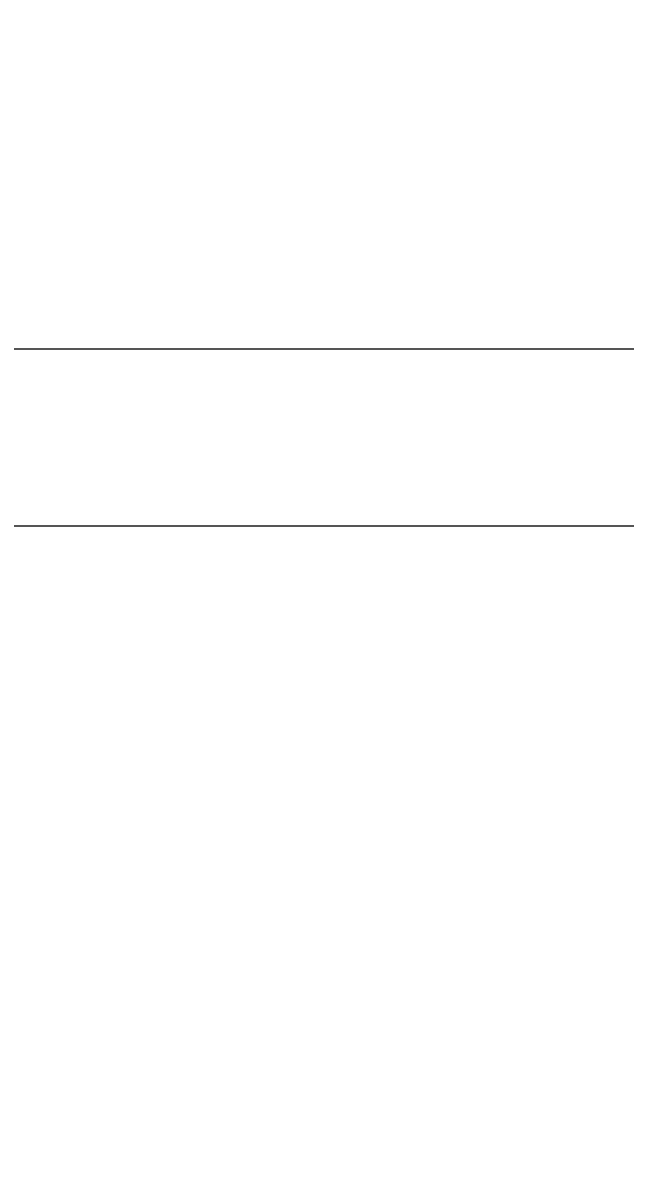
# Model space of a CAD drawing. Header units: inches. Extents: x 1913 to 24953, y -2945 to 1064.
# Drawn here: x 10399.6 to 10433.6, y -1053 to -988.1 of the extents above; entities that cross this region are included whole.
import ezdxf

# ---------------------------------------------------------------- set-up
doc = ezdxf.new("R2010")
doc.units = ezdxf.units.IN
doc.header["$MEASUREMENT"] = 0
doc.layers.add('A-ANNO-DIMS', color=211, linetype='Continuous', lineweight=9)
doc.layers.add('A-WALL', color=113, linetype='Continuous', lineweight=13)
doc.styles.add('Arial', font='arial.ttf', dxfattribs={"height": 12})
doc.dimstyles.new('Linear_-_3_32__Arial', dxfattribs={"dimscale": 12, "dimtxt": 12.243113, "dimasz": 1.333333, "dimexe": 1, "dimexo": 0.666667, "dimgap": 0.666667, "dimtad": 1, "dimdec": 5, "dimrnd": 0.03125, "dimzin": 1, "dimdsep": 46, "dimlunit": 4, "dimtxsty": 'Arial', "dimblk1": 'OBLIQUE', "dimblk2": 'OBLIQUE', "dimsah": 1, "dimcen": 0.09, "dimdle": 1, "dimazin": 0, "dimtfac": 1, "dimtdec": 4, "dimtix": 1, "dimtmove": 0, "dimatfit": 3, "dimfxl": 1, "dimtvp": 1, "dimtfill": 1, "dimfrac": 2, "dimtolj": 1, "dimtzin": 0, "dimarcsym": 2})

# ---------------------------------------------------------------- blocks, each defined once
blk = doc.blocks.new('_Oblique')
at = {"color": 0, "linetype": 'ByBlock', "lineweight": -2}
blk.add_line((-0.5, -0.5), (0.5, 0.5), dxfattribs=at)
blk = doc.blocks.new('*D232')
at = {"layer": 'A-ANNO-DIMS', "color": 0, "lineweight": -2, "transparency": 16777216}
for p, q in [((10375.462, -1003.526), (10375.462, -938.815)), ((10639.462, -1003.526), (10639.462, -938.815)), ((10651.462, -950.815), (10363.462, -950.815))]:
    blk.add_line(p, q, dxfattribs=at)
at = {"layer": 'Defpoints', "color": 0, "transparency": 16777216}
for p in [(10375.462, -950.815), (10375.462, -1011.526), (10639.462, -1011.526)]:
    blk.add_point(p, dxfattribs=at)
at = {"layer": 'A-ANNO-DIMS', "color": 0, "lineweight": -2, "transparency": 16777216, "xscale": 16, "yscale": 16, "zscale": 16, "rotation": 180}
blk.add_blockref('_Oblique', (10375.462, -950.815), dxfattribs=at)
at = {"layer": 'A-ANNO-DIMS', "color": 0, "lineweight": -2, "transparency": 16777216, "xscale": 16, "yscale": 16, "zscale": 16}
blk.add_blockref('_Oblique', (10639.462, -950.815), dxfattribs=at)
at = {"layer": 'A-ANNO-DIMS', "color": 0, "lineweight": 0, "transparency": 16777216, "insert": (10507.462, -936.688), "char_height": 12, "width": 62.38337, "attachment_point": 5, "style": 'Arial', "bg_fill": 3, "box_fill_scale": 1.25, "bg_fill_color": 256, "bg_fill_true_color": 13158600, "bg_fill_transparency": 0}
blk.add_mtext('\\A1;22\'-0"', dxfattribs=at)
blk = doc.blocks.new('*D238')
at = {"layer": 'A-ANNO-DIMS', "color": 0, "lineweight": -2, "transparency": 16777216}
for p, q in [((10807.273, -699.526), (10807.273, -1203.526)), ((10849.462, -711.526), (10795.273, -711.526)), ((10297.57, -1191.526), (10819.273, -1191.526))]:
    blk.add_line(p, q, dxfattribs=at)
at = {"layer": 'Defpoints', "color": 0, "transparency": 16777216}
for p in [(10857.462, -711.526), (10289.57, -1191.526), (10807.273, -1191.526)]:
    blk.add_point(p, dxfattribs=at)
at = {"layer": 'A-ANNO-DIMS', "color": 0, "lineweight": -2, "transparency": 16777216, "xscale": 16, "yscale": 16, "zscale": 16}
for p, rotation in [((10807.273, -711.526), 90), ((10807.273, -1191.526), 270)]:
    blk.add_blockref('_Oblique', p, dxfattribs=dict(at, rotation=rotation))
at = {"layer": 'A-ANNO-DIMS', "color": 0, "lineweight": 0, "transparency": 16777216, "insert": (10793.146, -951.526), "char_height": 12, "width": 62.38337, "attachment_point": 5, "rotation": 90, "style": 'Arial', "bg_fill": 3, "box_fill_scale": 1.25, "bg_fill_color": 256, "bg_fill_true_color": 13158600, "bg_fill_transparency": 0}
blk.add_mtext('\\A1;40\'-0"', dxfattribs=at)

msp = doc.modelspace()

# ---------------------------------------------------------------- linework, layer by layer
at = {"layer": 'A-WALL', "lineweight": 0}
for p, q in [((10465.461831, -1006.525584), (10370.461831, -1006.525584)), ((10380.461831, -1016.525584), (10465.461831, -1016.525584))]:
    msp.add_line(p, q, dxfattribs=at)

# ---------------------------------------------------------------- next in the draw order: dimensions: what is measured, and where the dimension line sits
at = {"layer": 'A-ANNO-DIMS', "lineweight": 0}
dim = msp.add_linear_dim(base=(10375.461831, -950.814648), p1=(10639.461831, -1011.525584), p2=(10375.461831, -1011.525584), angle=180, dimstyle='Linear_-_3_32__Arial', override={"dimpost": '<>', "dimfxl": 264}, dxfattribs=at)
dim.commit()
dim.dimension.update_dxf_attribs({"geometry": '*D232', "text_midpoint": (10507.461831, -936.687772)})

# ---------------------------------------------------------------- next in the draw order: dimensions: what is measured, and where the dimension line sits
dim = msp.add_linear_dim(base=(10807.273284, -1191.525584), p1=(10857.461831, -711.525584), p2=(10289.569578, -1191.525584), angle=90, dimstyle='Linear_-_3_32__Arial', override={"dimpost": '<>', "dimfxl": 743.573541}, dxfattribs=at)
dim.commit()
dim.dimension.update_dxf_attribs({"geometry": '*D238', "text_midpoint": (10793.146408, -951.525584)})

doc.saveas('drawing.dxf')
